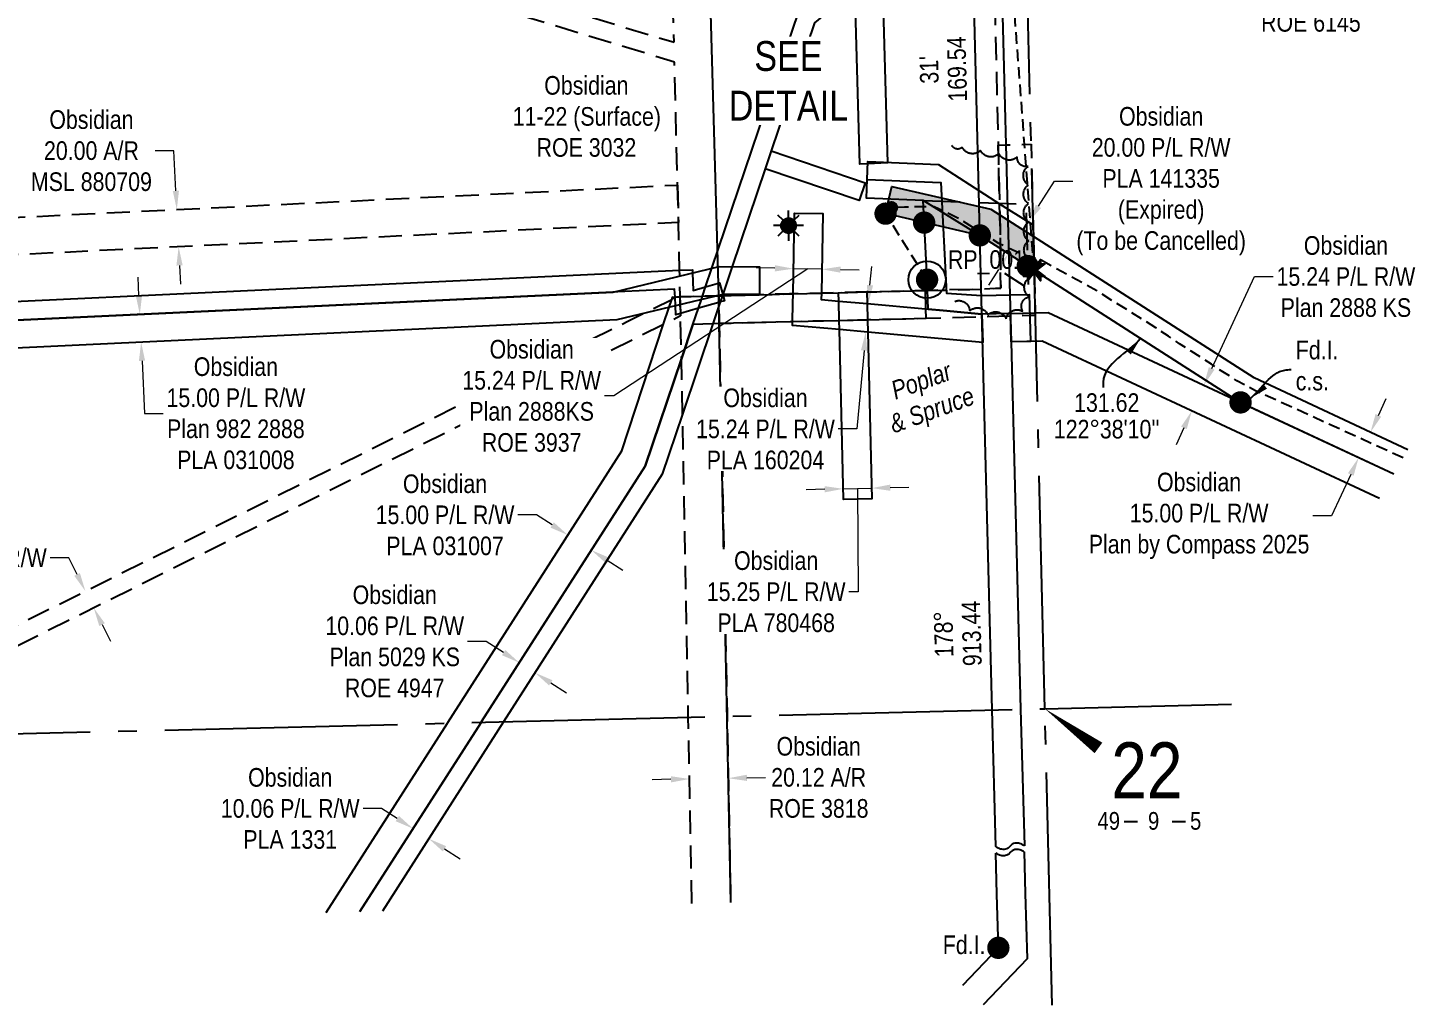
# Model space of a CAD drawing. Extents: x 613814 to 620132, y 5900410 to 5904776.
# Drawn here: x 617387 to 618132, y 5900633 to 5901158 of the extents above; entities that cross this region are included whole.
import ezdxf
from ezdxf.enums import TextEntityAlignment as Align

# ---------------------------------------------------------------- set-up
doc = ezdxf.new("R2010")
doc.units = 0
doc.header["$LTSCALE"] = 5
doc.header["$PDSIZE"] = 0.5
for name, pattern in [('0', [1, 1, 0]), ('foc-ACCESSROAD', [3.75, 2.5, -1.25]), ('foc-MONUMENT-BDYS', [6, 4, -2]), ('foc-QUARTERLINE', [33, 25, -3, 2, -3]), ('foc-TIELINE', [1.875, 1.25, -0.625]), ('UG_PIPE', [1.875, 1.25, -0.625])]:
    doc.linetypes.add(name, pattern=pattern)
doc.layers.get('Defpoints').update_dxf_attribs({"color": 9})
for name, color, linetype in [('10', 1, 'Continuous'), ('35', 37, 'Continuous'), ('9', 3, 'Continuous'), ('AS-PIPE-UG', 44, 'UG_PIPE'), ('AS-POWER', 104, 'foc-POWER'), ('AS-SYMBOL', 7, 'Continuous'), ('C-AR', 13, 'foc-ACCESSROAD'), ('C-RW', 13, 'Continuous'), ('C-WS', 13, 'foc-ACCESSROAD'), ('C-WS-S', 8, 'Continuous'), ('DETAIL-T', 7, 'Continuous'), ('F-RW', 190, 'Continuous'), ('L-BD', 7, 'Continuous'), ('L-MON', 1, 'Continuous'), ('L-MON-PLAN', 7, 'foc-MONUMENT-BDYS'), ('L-MON-T', 1, 'Continuous'), ('L-SECLBL', 7, 'Continuous'), ('L-SECQ', 8, 'foc-QUARTERLINE'), ('L-TIE', 7, 'foc-TIELINE'), ('P-PROPOSED', 10, 'Continuous'), ('P-PROPOSED-H', 21, 'Continuous'), ('T-BUSH', 110, '0'), ('T-BUSH-T', 110, 'Continuous')]:
    doc.layers.add(name, color=color, linetype=linetype)
doc.layers.add('AS-PIPE-AG', color=7, linetype='Continuous', true_color=0x7d00fa)
for name, color, linetype, lineweight in [('C-AR-T', 13, 'Continuous', 9), ('C-FLOWLINE-T', 13, 'Continuous', 9), ('C-RW-T', 13, 'Continuous', 9), ('C-WS-T', 13, 'Continuous', 9)]:
    doc.layers.add(name, color=color, linetype=linetype, lineweight=lineweight)
doc.styles.add('175L', font='ARIALN.TTF', dxfattribs={"height": 20})
doc.styles.add('80', font='ARIALN.TTF', dxfattribs={"height": 10})
doc.styles.add('80CG', font='ARIALN.TTF', dxfattribs={"height": 10})
doc.styles.add('80L', font='ARIALN.TTF', dxfattribs={"height": 10})
doc.styles.add('80LS', font='ARIALNI.TTF', dxfattribs={"height": 10})
doc.styles.add('foc-LtypeFont', font='ARIALN.TTF', dxfattribs={"height": 7.35})
doc.styles.add('SIMPLEX', font='ARIALN.TTF')
doc.linetypes.add('foc-POWER', pattern='A,6,-1,["P",foc-LtypeFont,S=0.2,R=0,X=-0.625,Y=-0.75],-1.24,4', length=12.24)
doc.linetypes.add('foc-POWER-NOLINE', pattern='A,0,-4,["P",foc-LtypeFont,S=0.2,R=0,X=-0.625,Y=-0.75],-8.24', length=12.24)
doc.dimstyles.new('Compass 5 000', dxfattribs={"dimscale": 5, "dimtxt": 9, "dimasz": 2, "dimexe": 0.2, "dimexo": 0.0625, "dimgap": 0.5, "dimtad": 0, "dimtih": 1, "dimtoh": 1, "dimzin": 0, "dimdsep": 46, "dimtxsty": '80CG', "dimcen": 0.1, "dimse1": 1, "dimse2": 1, "dimclrd": 256, "dimclrt": 256, "dimaunit": 1, "dimadec": 4, "dimazin": 0, "dimtfac": 0.06, "dimtofl": 0, "dimtmove": 0, "dimatfit": 1, "dimfxl": 0.2, "dimtolj": 1, "dimtzin": 0, "dimlwd": -1, "dimarcsym": 0})

# ---------------------------------------------------------------- blocks, each defined once
blk = doc.blocks.new('L-SECLBL')
at = {"layer": '9', "color": 7}
for p, q in [((-5.08, -27.83), (-12.29, -27.83)), ((20.7, -27.83), (13.5, -27.83))]:
    blk.add_line(p, q, dxfattribs=at)
at = {"layer": '10', "color": 2, "style": 'SIMPLEX'}
blk.add_attdef('SEC', text='', height=30, dxfattribs=at).set_placement((0, 0), align=Align.MIDDLE)
at = {"layer": '10', "color": 5, "style": '80L'}
blk.add_attdef('TWP', text='', height=9.5, dxfattribs=at).set_placement((-14.43, -27.37), align=Align.MIDDLE_RIGHT)
blk.add_attdef('RGE', text='', height=9.5, dxfattribs=at).set_placement((3.62, -27.37), align=Align.MIDDLE_CENTER)
blk.add_attdef('MER', text='', height=9.5, dxfattribs=at).set_placement((23.17, -27.37), align=Align.MIDDLE_LEFT)
blk = doc.blocks.new('*D38')
at = {"layer": 'C-AR-T', "transparency": 16777216}
for p, q in [((617465.88, 5901092.15), (617455.88, 5901092.15)), ((617466.94, 5901070.6), (617465.88, 5901092.15)), ((617468.89, 5901030.61), (617469.38, 5901020.62))]:
    blk.add_line(p, q, dxfattribs=at)
for points in [[(617468.6, 5901070.68), (617465.27, 5901070.52), (617467.42, 5901060.61)], [(617470.55, 5901030.69), (617467.22, 5901030.53), (617468.4, 5901040.6)]]:
    blk.add_solid(points, dxfattribs=at)
at = {"layer": 'Defpoints', "color": 0, "transparency": 16777216}
for p in [(617424.41, 5901058.51), (617467.42, 5901060.61), (617425.38, 5901038.5)]:
    blk.add_point(p, dxfattribs=at)
at = {"layer": 'C-AR-T', "transparency": 16777216, "insert": (617421.59, 5901092.15), "char_height": 10, "attachment_point": 5, "style": '80CG'}
blk.add_mtext('\\A1;Obsidian\\P20.00 A/R\\PMSL 880709', dxfattribs=at)
blk = doc.blocks.new('*D39')
at = {"layer": 'C-AR-T', "transparency": 16777216}
for p, q in [((617732.68, 5900754.74), (617722.68, 5900754.54)), ((617773.46, 5900755.54), (617783.46, 5900755.74))]:
    blk.add_line(p, q, dxfattribs=at)
for points in [[(617773.43, 5900757.21), (617773.5, 5900753.87), (617763.46, 5900755.34)], [(617732.65, 5900756.4), (617732.71, 5900753.07), (617742.68, 5900754.93)]]:
    blk.add_solid(points, dxfattribs=at)
at = {"layer": 'Defpoints', "color": 0, "transparency": 16777216}
for p in [(617741.38, 5900820.84), (617762.17, 5900821.25), (617763.46, 5900755.34)]:
    blk.add_point(p, dxfattribs=at)
at = {"layer": 'C-AR-T', "transparency": 16777216, "insert": (617812.01, 5900755.74), "char_height": 10, "attachment_point": 5, "style": '80CG'}
blk.add_mtext('\\A1;Obsidian\\P20.12 A/R\\PROE 3818', dxfattribs=at)
blk = doc.blocks.new('*D41')
at = {"layer": 'C-FLOWLINE-T', "transparency": 16777216}
for p, q in [((617409.45, 5900873.65), (617399.45, 5900873.65)), ((617413.91, 5900864.7), (617409.45, 5900873.65)), ((617427.3, 5900837.78), (617431.75, 5900828.83))]:
    blk.add_line(p, q, dxfattribs=at)
for points in [[(617415.4, 5900865.44), (617412.41, 5900863.96), (617418.36, 5900855.75)], [(617428.79, 5900838.52), (617425.81, 5900837.04), (617422.84, 5900846.73)]]:
    blk.add_solid(points, dxfattribs=at)
at = {"layer": 'Defpoints', "color": 0, "transparency": 16777216}
for p in [(617446.75, 5900869.87), (617418.36, 5900855.75), (617451.24, 5900860.86)]:
    blk.add_point(p, dxfattribs=at)
at = {"layer": 'C-FLOWLINE-T', "transparency": 16777216, "insert": (617344.45, 5900873.65), "char_height": 10, "attachment_point": 5, "style": '80CG'}
blk.add_mtext('\\A1;Obsidian\\P10.06 Flow Line R/W\\PROE 3871', dxfattribs=at)
blk = doc.blocks.new('*D45')
at = {"layer": 'C-RW-T', "transparency": 16777216}
for p, q in [((617633.5, 5900828.74), (617623.5, 5900828.74)), ((617642.86, 5900822.75), (617633.5, 5900828.74)), ((617668.17, 5900806.55), (617676.59, 5900801.15))]:
    blk.add_line(p, q, dxfattribs=at)
for points in [[(617643.75, 5900824.16), (617641.96, 5900821.35), (617651.28, 5900817.36)], [(617669.07, 5900807.95), (617667.27, 5900805.14), (617659.75, 5900811.94)]]:
    blk.add_solid(points, dxfattribs=at)
at = {"layer": 'Defpoints', "color": 0, "transparency": 16777216}
for p in [(617686.67, 5900872.64), (617695.14, 5900867.21), (617651.28, 5900817.36)]:
    blk.add_point(p, dxfattribs=at)
at = {"layer": 'C-RW-T', "transparency": 16777216, "insert": (617584.42, 5900828.74), "char_height": 10, "attachment_point": 5, "style": '80CG'}
blk.add_mtext('\\A1;Obsidian\\P10.06 P/L R/W\\PPlan 5029 KS\\PROE 4947', dxfattribs=at)
blk = doc.blocks.new('*D46')
at = {"layer": 'C-RW-T', "transparency": 16777216}
for p, q in [((617577.39, 5900739.06), (617567.39, 5900739.06)), ((617585.81, 5900733.67), (617577.39, 5900739.06)), ((617611.12, 5900717.46), (617619.55, 5900712.07))]:
    blk.add_line(p, q, dxfattribs=at)
for points in [[(617586.71, 5900735.07), (617584.91, 5900732.26), (617594.23, 5900728.28)], [(617612.02, 5900718.86), (617610.23, 5900716.05), (617602.7, 5900722.85)]]:
    blk.add_solid(points, dxfattribs=at)
at = {"layer": 'Defpoints', "color": 0, "transparency": 16777216}
for p in [(617658.06, 5900827.95), (617666.53, 5900822.52), (617594.23, 5900728.28)]:
    blk.add_point(p, dxfattribs=at)
at = {"layer": 'C-RW-T', "transparency": 16777216, "insert": (617528.3, 5900739.06), "char_height": 10, "attachment_point": 5, "style": '80CG'}
blk.add_mtext('\\A1;Obsidian\\P10.06 P/L R/W\\PPLA 1331', dxfattribs=at)
blk = doc.blocks.new('*D47')
at = {"layer": 'C-RW-T', "transparency": 16777216}
for p, q in [((617660.51, 5900896.66), (617650.51, 5900896.66)), ((617668.93, 5900891.26), (617660.51, 5900896.66)), ((617698.39, 5900872.4), (617706.81, 5900867.01))]:
    blk.add_line(p, q, dxfattribs=at)
for points in [[(617669.83, 5900892.67), (617668.03, 5900889.86), (617677.35, 5900885.87)], [(617699.29, 5900873.8), (617697.49, 5900870.99), (617689.97, 5900877.79)]]:
    blk.add_solid(points, dxfattribs=at)
at = {"layer": 'Defpoints', "color": 0, "transparency": 16777216}
for p in [(617694.79, 5900913.11), (617707.41, 5900905.03), (617677.35, 5900885.87)]:
    blk.add_point(p, dxfattribs=at)
at = {"layer": 'C-RW-T', "transparency": 16777216, "insert": (617611.42, 5900896.66), "char_height": 10, "attachment_point": 5, "style": '80CG'}
blk.add_mtext('\\A1;Obsidian\\P15.00 P/L R/W\\PPLA 031007', dxfattribs=at)
blk = doc.blocks.new('*D48')
at = {"layer": 'C-RW-T', "transparency": 16777216}
for p, q in [((617447.1, 5901014.33), (617446.63, 5901024.31)), ((617448.74, 5900979.37), (617450.07, 5900951.18)), ((617450.07, 5900951.18), (617460.07, 5900951.18))]:
    blk.add_line(p, q, dxfattribs=at)
for points in [[(617448.77, 5901014.4), (617445.44, 5901014.25), (617447.57, 5901004.34)], [(617450.41, 5900979.45), (617447.08, 5900979.29), (617448.27, 5900989.36)]]:
    blk.add_solid(points, dxfattribs=at)
at = {"layer": 'Defpoints', "color": 0, "transparency": 16777216}
for p in [(617452.16, 5901004.55), (617448.27, 5900989.36), (617452.86, 5900989.57)]:
    blk.add_point(p, dxfattribs=at)
at = {"layer": 'C-RW-T', "transparency": 16777216, "insert": (617499.15, 5900951.18), "char_height": 10, "attachment_point": 5, "style": '80CG'}
blk.add_mtext('\\A1;Obsidian\\P15.00 P/L R/W\\PPlan 982 2888\\PPLA 031008', dxfattribs=at)
blk = doc.blocks.new('*D49')
at = {"layer": 'C-RW-T', "transparency": 16777216}
for p, q in [((617815.22, 5900910.44), (617805.22, 5900910.2)), ((617825.21, 5900910.68), (617840.47, 5900911.05)), ((617832.84, 5900910.87), (617833.27, 5900855.4)), ((617850.47, 5900911.3), (617860.47, 5900911.54)), ((617833.27, 5900855.4), (617828.27, 5900855.4))]:
    blk.add_line(p, q, dxfattribs=at)
for points in [[(617815.17, 5900912.11), (617815.26, 5900908.78), (617825.21, 5900910.68)], [(617850.43, 5900912.96), (617850.51, 5900909.63), (617840.47, 5900911.05)]]:
    blk.add_solid(points, dxfattribs=at)
at = {"layer": 'Defpoints', "color": 0, "transparency": 16777216}
for p in [(617824.67, 5900933.21), (617839.93, 5900933.58), (617840.47, 5900911.05)]:
    blk.add_point(p, dxfattribs=at)
at = {"layer": 'C-RW-T', "transparency": 16777216, "insert": (617789.19, 5900855.4), "char_height": 10, "attachment_point": 5, "style": '80CG', "bg_fill": 3, "box_fill_scale": 1.1, "bg_fill_color": 256, "bg_fill_true_color": 13158600, "bg_fill_transparency": 0}
blk.add_mtext('\\A1;Obsidian\\P15.25 P/L R/W\\PPLA 780468', dxfattribs=at)
blk = doc.blocks.new('*D50')
at = {"layer": 'C-RW-T', "transparency": 16777216}
for p, q in [((617839.54, 5901019.99), (617840.45, 5901029.94)), ((617836.36, 5900984.9), (617832.54, 5900942.79)), ((617832.54, 5900942.79), (617822.54, 5900942.79))]:
    blk.add_line(p, q, dxfattribs=at)
for points in [[(617837.88, 5901020.14), (617841.2, 5901019.83), (617838.64, 5901010.03)], [(617834.7, 5900985.05), (617838.02, 5900984.75), (617837.26, 5900994.86)]]:
    blk.add_solid(points, dxfattribs=at)
at = {"layer": 'Defpoints', "color": 0, "transparency": 16777216}
for p in [(617863.28, 5901007.79), (617837.26, 5900994.86), (617861.91, 5900992.63)]:
    blk.add_point(p, dxfattribs=at)
at = {"layer": 'C-RW-T', "transparency": 16777216, "insert": (617783.45, 5900942.79), "char_height": 10, "attachment_point": 5, "style": '80CG', "bg_fill": 3, "box_fill_scale": 1.1, "bg_fill_color": 256, "bg_fill_true_color": 13158600, "bg_fill_transparency": 0}
blk.add_mtext('\\A1;Obsidian\\P15.24 P/L R/W\\PPLA 160204', dxfattribs=at)
blk = doc.blocks.new('*D52')
at = {"layer": 'C-RW-T', "transparency": 16777216}
for p, q in [((617806.11, 5901028.69), (617702.01, 5900960.52)), ((617788.49, 5901029.04), (617778.49, 5901029.24)), ((617813.72, 5901028.54), (617798.49, 5901028.84)), ((617823.72, 5901028.34), (617833.72, 5901028.15)), ((617702.01, 5900960.52), (617697.01, 5900960.52))]:
    blk.add_line(p, q, dxfattribs=at)
for points in [[(617788.52, 5901030.7), (617788.46, 5901027.37), (617798.49, 5901028.84)], [(617823.75, 5901030.01), (617823.69, 5901026.68), (617813.72, 5901028.54)]]:
    blk.add_solid(points, dxfattribs=at)
at = {"layer": 'Defpoints', "color": 0, "transparency": 16777216}
for p in [(617798.45, 5901026.64), (617798.49, 5901028.84), (617813.68, 5901026.34)]:
    blk.add_point(p, dxfattribs=at)
at = {"layer": 'C-RW-T', "transparency": 16777216, "insert": (617657.93, 5900960.52), "char_height": 10, "attachment_point": 5, "style": '80CG', "bg_fill": 3, "box_fill_scale": 1.1, "bg_fill_color": 256, "bg_fill_true_color": 13158600, "bg_fill_transparency": 0}
blk.add_mtext('\\A1;Obsidian\\P15.24 P/L R/W\\PPlan 2888KS\\PROE 3937', dxfattribs=at)
blk = doc.blocks.new('GAS')
h = blk.add_hatch(color=255)
h.dxf.hatch_style = 1
edge = h.paths.add_edge_path()
edge.add_arc((0, 0), 0.9, 0, 360)
for p, q in [((0, 0.81), (0, 1.62)), ((-0.81, 0), (-1.62, 0)), ((-0.57, 0.57), (-1.14, 1.14)), ((0.57, 0.57), (1.14, 1.14)), ((1.62, 0), (0.81, 0)), ((-0.57, -0.57), (-1.14, -1.14)), ((0, -0.81), (0, -1.62)), ((1.14, -1.14), (0.57, -0.57))]:
    blk.add_line(p, q)
blk.add_circle((0, 0), 0.8)
blk = doc.blocks.new('fdia')
at = {"color": 255, "const_width": 1}
blk.add_lwpolyline([(-0.5, 0, 1), (0.5, 0, 1)], format="xyb", close=True, dxfattribs=at)
blk = doc.blocks.new('Fdiaa')
blk.add_blockref('fdia', (0, 0))
blk = doc.blocks.new('fdib')
at = {"color": 1, "const_width": 1.6}
blk.add_lwpolyline([(-0.4, 0, 1), (0.4, 0, 1)], format="xyb", close=True, dxfattribs=at)
at = {"color": 1}
blk.add_circle((0, 0), 0.8, dxfattribs=at)
blk = doc.blocks.new('Fdibb')
blk.add_blockref('fdib', (0, 0))
blk = doc.blocks.new('fdicc')
for name in ['Fdibb', 'Fdiaa']:
    blk.add_blockref(name, (0, 0))
blk = doc.blocks.new('FDI')
blk.add_blockref('fdicc', (0, 0))
blk = doc.blocks.new('RISER')
h = blk.add_hatch(color=255)
h.dxf.hatch_style = 1
edge = h.paths.add_edge_path()
edge.add_arc((0, 0), 0.7, 0, 360)
blk.add_hatch(color=13).paths.add_polyline_path([(0.58, -0.15), (-0.58, -0.15, 0.774597)])
at = {"color": 13}
blk.add_line((-0.58, -0.15), (0.58, -0.15), dxfattribs=at)
blk.add_circle((0, 0), 0.6, dxfattribs=at)
blk = doc.blocks.new('*D72')
at = {"layer": 'C-RW-T', "transparency": 16777216}
for p, q in [((618112.47, 5900950.11), (618116.7, 5900959.17)), ((618097.65, 5900918.38), (618087.27, 5900896.15)), ((618087.27, 5900896.15), (618077.27, 5900896.15))]:
    blk.add_line(p, q, dxfattribs=at)
for points in [[(618110.96, 5900950.82), (618113.98, 5900949.41), (618108.24, 5900941.05)], [(618096.14, 5900919.08), (618099.16, 5900917.67), (618101.88, 5900927.44)]]:
    blk.add_solid(points, dxfattribs=at)
at = {"layer": 'Defpoints', "color": 0, "transparency": 16777216}
for p in [(618058.04, 5900964.49), (618051.68, 5900950.88), (618101.88, 5900927.44)]:
    blk.add_point(p, dxfattribs=at)
at = {"layer": 'C-RW-T', "transparency": 16777216, "insert": (618016.23, 5900896.15), "char_height": 10, "attachment_point": 5, "style": '80CG'}
blk.add_mtext('\\A1;Obsidian\\P15.00 P/L R/W\\PPlan by Compass 2025', dxfattribs=at)
blk = doc.blocks.new('*D76')
at = {"layer": 'C-FLOWLINE-T', "transparency": 16777216}
for p, q in [((617996.84, 5901215.04), (617993.24, 5901224.37)), ((618007.65, 5901186.99), (618011.25, 5901177.66)), ((618011.25, 5901177.66), (618021.25, 5901177.66))]:
    blk.add_line(p, q, dxfattribs=at)
for points in [[(617998.39, 5901215.64), (617995.28, 5901214.44), (618000.44, 5901205.71)], [(618009.21, 5901187.59), (618006.1, 5901186.39), (618004.06, 5901196.32)]]:
    blk.add_solid(points, dxfattribs=at)
at = {"layer": 'Defpoints', "color": 0, "transparency": 16777216}
for p in [(618018.48, 5901212.67), (618004.06, 5901196.32), (618022.1, 5901203.27)]:
    blk.add_point(p, dxfattribs=at)
at = {"layer": 'C-FLOWLINE-T', "transparency": 16777216, "insert": (618076.25, 5901177.66), "char_height": 10, "attachment_point": 5, "style": '80CG'}
blk.add_mtext('\\A1;Obsidian\\P10.06 Flow Line R/W\\PROE 6145', dxfattribs=at)
blk = doc.blocks.new('*D77')
at = {"layer": 'C-RW-T', "transparency": 16777216}
for p, q in [((618022.98, 5900975.31), (618045.97, 5901024.57)), ((618045.97, 5901024.57), (618055.97, 5901024.57)), ((618008.07, 5900943.39), (618003.84, 5900934.33))]:
    blk.add_line(p, q, dxfattribs=at)
for points in [[(618021.47, 5900976.02), (618024.49, 5900974.61), (618018.75, 5900966.25)], [(618006.56, 5900944.09), (618009.58, 5900942.68), (618012.3, 5900952.45)]]:
    blk.add_solid(points, dxfattribs=at)
at = {"layer": 'Defpoints', "color": 0, "transparency": 16777216}
for p in [(618006.45, 5900972), (618018.75, 5900966.25), (618000, 5900958.19)]:
    blk.add_point(p, dxfattribs=at)
at = {"layer": 'C-RW-T', "transparency": 16777216, "insert": (618095.06, 5901024.57), "char_height": 10, "attachment_point": 5, "style": '80CG'}
blk.add_mtext('\\A1;Obsidian\\P15.24 P/L R/W\\PPlan 2888 KS', dxfattribs=at)
blk = doc.blocks.new('*D78')
at = {"layer": 'C-RW-T', "transparency": 16777216}
for p, q in [((617929.98, 5901062.32), (617938.53, 5901075.78)), ((617938.53, 5901075.78), (617948.53, 5901075.78)), ((617908.5, 5901028.46), (617903.14, 5901020.01))]:
    blk.add_line(p, q, dxfattribs=at)
for points in [[(617928.58, 5901063.21), (617931.39, 5901061.42), (617924.63, 5901053.87)], [(617907.09, 5901029.35), (617909.91, 5901027.56), (617913.86, 5901036.9)]]:
    blk.add_solid(points, dxfattribs=at)
at = {"layer": 'Defpoints', "color": 0, "transparency": 16777216}
for p in [(617921.82, 5901055.65), (617924.63, 5901053.87), (617911.05, 5901038.68)]:
    blk.add_point(p, dxfattribs=at)
at = {"layer": 'C-RW-T', "transparency": 16777216, "insert": (617995.86, 5901075.78), "char_height": 10, "attachment_point": 5, "style": '80CG'}
blk.add_mtext('\\A1;Obsidian\\P20.00 P/L R/W\\PPLA 141335\\P(Expired)\\P(To be Cancelled)', dxfattribs=at)
blk = doc.blocks.new('TEMP')
h = blk.add_hatch(color=255)
h.dxf.hatch_style = 1
h.paths.add_polyline_path([(0, 0.25), (-0.67, 1.15), (-0.67, 0.67), (-1.15, 0.67), (-0.25, 0), (-1.15, -0.67), (-0.67, -0.67), (-0.67, -1.15), (0, -0.25), (0.67, -1.15), (0.67, -0.67), (1.15, -0.67), (0.25, 0), (1.15, 0.67), (0.67, 0.67), (0.67, 1.15)])
h.paths.add_polyline_path([(0.57, 0.85), (0.57, 0.57), (0.85, 0.57), (0.08, 0), (0.85, -0.57), (0.57, -0.57), (0.57, -0.85), (0, -0.08), (-0.57, -0.85), (-0.57, -0.57), (-0.85, -0.57), (-0.08, 0), (-0.85, 0.57), (-0.57, 0.57), (-0.57, 0.85), (0, 0.08)], flags=16)
h = blk.add_hatch(color=1)
h.dxf.hatch_style = 1
h.paths.add_polyline_path([(0, 0.08), (-0.57, 0.85), (-0.57, 0.57), (-0.85, 0.57), (-0.08, 0), (-0.85, -0.57), (-0.57, -0.57), (-0.57, -0.85), (0, -0.08), (0.57, -0.85), (0.57, -0.57), (0.85, -0.57), (0.08, 0), (0.85, 0.57), (0.57, 0.57), (0.57, 0.85)])
at = {"color": 1}
for p, q in [((-0.08, 0), (0.08, 0)), ((0, 0.08), (0, -0.08))]:
    blk.add_line(p, q, dxfattribs=at)
at = {"color": 255, "flags": 128}
blk.add_lwpolyline([(-0.25, 0), (-1.15, 0.67), (-0.67, 0.67), (-0.67, 1.15), (0, 0.25), (0.67, 1.15), (0.67, 0.67), (1.15, 0.67), (0.25, 0), (1.15, -0.67), (0.67, -0.67), (0.67, -1.15), (0, -0.25), (-0.67, -1.15), (-0.67, -0.67), (-1.15, -0.67)], close=True, dxfattribs=at)
at = {"color": 1, "flags": 128}
blk.add_lwpolyline([(-0.08, 0), (-0.85, 0.57), (-0.57, 0.57), (-0.57, 0.85), (0, 0.08), (0.57, 0.85), (0.57, 0.57), (0.85, 0.57), (0.08, 0), (0.85, -0.57), (0.57, -0.57), (0.57, -0.85), (0, -0.08), (-0.57, -0.85), (-0.57, -0.57), (-0.85, -0.57)], close=True, dxfattribs=at)

msp = doc.modelspace()

# ---------------------------------------------------------------- hatches: boundary and pattern name
at = {"layer": 'P-PROPOSED-H'}
h = msp.add_hatch(color=256, dxfattribs=at)
h.dxf.hatch_style = 1
h.paths.add_polyline_path([(617927.692, 5901028.018), (617898.511, 5901046.706), (617847.908, 5901058.381), (617851.279, 5901072.992), (617904.412, 5901060.733), (617927.252, 5901046.106)])

# ---------------------------------------------------------------- linework, layer by layer
at = {"layer": '35', "color": 3}
msp.add_circle((617870.197, 5901022.924), 9.996, dxfattribs=at)
at = {"layer": 'AS-PIPE-AG', "flags": 128}
msp.add_lwpolyline([(617851.06, 5901061.635), (617850.799, 5901061.698)], dxfattribs=at)
at = {"layer": 'AS-PIPE-UG', "flags": 128}
msp.add_lwpolyline([(618125.702, 5900927.225), (618119.296, 5900930.227), (618051.229, 5900961.195), (618046.55, 5900963.298), (618042.048, 5900965.76), (618036.437, 5900968.705), (618032.512, 5900971.321), (618026.921, 5900974.822), (618022.866, 5900977.568), (618011.902, 5900984.554), (618005.766, 5900988.567), (617999.742, 5900992.674), (617992.968, 5900997.112), (617961.242, 5901017.005), (617930.899, 5901033.581), (617929.355, 5901034.053), (617923.29, 5901035.871), (617919.956, 5901037.108), (617915.872, 5901038.909), (617912.703, 5901040.35), (617908.689, 5901042.436), (617905.451, 5901044.434), (617902.246, 5901045.984), (617894.613, 5901051.046), (617888.441, 5901055.003), (617880.279, 5901059.163), (617876.695, 5901060.826), (617873.973, 5901061.978), (617872.43, 5901062.236), (617870.099, 5901062.108), (617864.282, 5901062.039), (617858.056, 5901061.801), (617851.06, 5901061.635)], dxfattribs=at)
at = {"layer": 'AS-POWER', "flags": 128}
msp.add_lwpolyline([(617758.375, 5901014.305), (617754.102, 5901165.834)], dxfattribs=at)
at = {"layer": 'AS-POWER', "linetype": 'foc-POWER-NOLINE', "flags": 128}
msp.add_lwpolyline([(617764.777, 5900688.57), (617758.67, 5900999.316), (617758.375, 5901014.308)], dxfattribs=at)
at = {"layer": 'C-AR', "flags": 128}
msp.add_lwpolyline([(617927.691, 5901028.03), (617927.987, 5901015.899), (617928.25, 5901005.082), (617928.281, 5901003.802), (617925.375, 5901003.714), (617915.425, 5901003.412), (617900.326, 5901002.953), (617878.848, 5901002.301), (617869.463, 5901002.016), (617838.285, 5901001.312), (617823.027, 5901000.936), (617797.93, 5901000.327), (617796.639, 5901000.298), (617758.67, 5900999.336), (617758.481, 5901008.895), (617758.445, 5901010.76), (617758.375, 5901014.308), (617760.321, 5901014.348), (617760.734, 5901014.358), (617764.988, 5901014.474), (617780.076, 5901014.878), (617796.266, 5901015.281), (617798.223, 5901015.32), (617813.469, 5901015.727), (617822.661, 5901015.958), (617837.923, 5901016.331), (617869.119, 5901017.095), (617870.502, 5901017.13), (617878.628, 5901017.337), (617880.07, 5901017.373), (617899.834, 5901017.86), (617909.755, 5901018.297), (617909.541, 5901027.692), (617909.697, 5901039.556), (617909.12, 5901063.549), (617908.679, 5901081.534), (617908.347, 5901095.216), (617913.062, 5901095.323), (617926.047, 5901095.619), (617927.101, 5901052.302), (617927.691, 5901028.03)], close=True, dxfattribs=at)
at = {"layer": 'C-RW'}
for points in [[(617838.421, 5901085.146), (617834.017, 5901085.02), (617831.7, 5901167.716), (617831.403, 5901178.304), (617831.043, 5901190.891), (617830.834, 5901198.202), (617830.179, 5901221.7), (617829.749, 5901237.035), (617819.744, 5901594.41), (617834.747, 5901594.774), (617844.804, 5901235.662), (617845.234, 5901220.327), (617845.725, 5901202.79), (617845.837, 5901198.795), (617846.079, 5901190.154), (617846.697, 5901168.08), (617849.005, 5901085.669), (617838.421, 5901085.146)], [(617927.101, 5901052.302), (617927.691, 5901028.03), (617898.511, 5901046.706), (617868.027, 5901065.521), (617837.735, 5901066.657), (617838.109, 5901076.646), (617838.45, 5901086.31), (617876.275, 5901084.798), (617898.489, 5901070.518), (617909.147, 5901063.673), (617913.992, 5901060.62), (617927.101, 5901052.302)], [(617899.397, 5901014.475), (617915.132, 5901014.775), (617925.087, 5901015.022), (617925.731, 5900989.767), (617915.293, 5900989.497), (617914.899, 5901004.73), (617899.656, 5901004.479), (617878.789, 5901006.385), (617870.726, 5901007.117), (617870.197, 5901022.924), (617868.027, 5901065.521), (617837.735, 5901066.657), (617838.109, 5901076.646), (617877.545, 5901075.168), (617880.579, 5901015.612), (617899.397, 5901014.475)], [(617899.656, 5901004.479), (617900.052, 5900989.164), (617838.445, 5900994.754), (617823.141, 5900996.143), (617797.904, 5900998.432), (617797.929, 5901000.313), (617798.123, 5901010.238), (617798.223, 5901015.32), (617799.078, 5901058.7), (617814.311, 5901058.4), (617813.469, 5901015.72), (617813.418, 5901012.321), (617822.77, 5901011.471), (617838.074, 5901010.08), (617869.344, 5901007.239), (617870.726, 5901007.112), (617878.789, 5901006.378), (617899.656, 5901004.479)], [(617899.656, 5901004.479), (617900.052, 5900989.164), (617838.445, 5900994.754), (617823.141, 5900996.143), (617797.911, 5900998.431), (617797.933, 5901000.309), (617798.123, 5901010.238), (617798.223, 5901015.32), (617813.472, 5901015.724), (617813.426, 5901012.32), (617822.77, 5901011.472), (617838.074, 5901010.08), (617869.344, 5901007.239), (617870.726, 5901007.112), (617878.789, 5901006.378), (617899.656, 5901004.479)], [(617838.445, 5900994.755), (617840.614, 5900905.256), (617825.353, 5900904.886), (617823.141, 5900996.143), (617823.026, 5901000.93), (617822.77, 5901011.474), (617822.661, 5901015.951), (617837.923, 5901016.327), (617838.074, 5901010.085), (617838.286, 5901001.316), (617838.445, 5900994.755)]]:
    msp.add_lwpolyline(points, close=True, dxfattribs=at)
for points in [[(617565.726, 5900683.749), (617630.749, 5900785.3), (617631.05, 5900785.772), (617718.829, 5900922.859), (617738.297, 5900980.535), (617744.517, 5900998.962), (617747.427, 5901007.585), (617749.018, 5901012.295), (617749.619, 5901014.076), (617751.318, 5901019.109), (617754.685, 5901029.085), (617801.32, 5901166.936), (617821.147, 5901182.947), (617830.985, 5901190.889), (617840.326, 5901198.431), (617865.198, 5901218.514), (617882.228, 5901232.265), (617894.024, 5901241.791), (617908.954, 5901253.845), (617922.509, 5901264.774), (618026.519, 5901348.784)], [(618027.197, 5901336.409), (617922.818, 5901252.102), (617909.281, 5901241.188), (617879.583, 5901217.208), (617856.825, 5901198.832), (617817.875, 5901167.381), (617809.769, 5901160.836), (617786.54, 5901092.018), (617783.325, 5901082.492), (617765.608, 5901030.004), (617760.556, 5901015.041), (617760.322, 5901014.345), (617759.184, 5901010.973), (617758.481, 5901008.895), (617755.22, 5900999.23), (617738.872, 5900950.798), (617727.961, 5900918.475), (617642.882, 5900785.594), (617577.857, 5900684.043)], [(618027.197, 5901336.409), (617922.818, 5901252.102), (617909.281, 5901241.188), (617879.583, 5901217.208), (617856.825, 5901198.832), (617817.875, 5901167.381), (617809.769, 5901160.836), (617786.54, 5901092.018), (617836.945, 5901075.004), (617833.73, 5901065.477), (617783.325, 5901082.492), (617765.608, 5901030.004), (617760.556, 5901015.041), (617760.322, 5901014.345), (617759.184, 5901010.973), (617758.481, 5901008.895), (617755.22, 5900999.23), (617738.872, 5900950.798), (617727.961, 5900918.475), (617642.882, 5900785.594), (617577.857, 5900684.043)], [(617565.726, 5900683.749), (617630.749, 5900785.3), (617631.05, 5900785.772), (617718.829, 5900922.859), (617738.297, 5900980.535), (617744.517, 5900998.962), (617747.427, 5901007.585), (617749.018, 5901012.295), (617749.619, 5901014.076), (617751.318, 5901019.109), (617754.685, 5901029.085), (617801.32, 5901166.936)], [(618128.29, 5900931.685), (618045.726, 5900970.233), (617927.251, 5901046.119), (617927.691, 5901028.03), (618038.479, 5900957.068), (618120.735, 5900918.663)], [(617547.654, 5900683.311), (617612.68, 5900784.862), (617612.967, 5900785.318), (617706.257, 5900931.012), (617728.602, 5900998.742), (617731.695, 5901008.12), (617733.093, 5901012.357), (617733.318, 5901013.039), (617733.528, 5901013.675), (617734.875, 5901013.556), (617735.859, 5901013.734), (617737.654, 5901013.779), (617749.619, 5901014.082), (617757.119, 5901014.276), (617758.375, 5901014.314), (617760.321, 5901014.353), (617760.734, 5901014.365), (617764.988, 5901014.48), (617780.076, 5901014.878), (617796.266, 5901015.281), (617798.223, 5901015.312), (617813.468, 5901015.716), (617822.661, 5901015.958), (617837.923, 5901016.33), (617869.119, 5901017.095), (617869.344, 5901007.242), (617869.463, 5901002.016), (617838.287, 5901001.283), (617823.026, 5901000.912), (617797.927, 5901000.3), (617796.64, 5901000.28), (617758.67, 5900999.336), (617755.219, 5900999.245), (617744.517, 5900998.962), (617738.297, 5900980.535), (617718.829, 5900922.859), (617631.049, 5900785.773), (617630.749, 5900785.3), (617565.725, 5900683.749)], [(618113.049, 5900905.414), (617932.023, 5900989.929), (617915.293, 5900989.497), (617914.899, 5901004.73), (617935.217, 5901005.251), (618120.724, 5900918.644)]]:
    msp.add_lwpolyline(points, dxfattribs=at)
at = {"layer": 'C-RW', "flags": 128}
msp.add_lwpolyline([(617125.795, 5900989.219), (617701.705, 5901016.276), (617758.662, 5901030.046), (617780.259, 5901029.906), (617780.195, 5901014.912), (617760.556, 5901015.041), (617703.629, 5901001.356), (617126.158, 5900974.226)], close=True, dxfattribs=at)
at = {"layer": 'C-WS', "flags": 128}
for points in [[(617754.102, 5901165.834), (617801.319, 5901166.947), (617817.875, 5901167.381), (617895.898, 5901169.274), (617906.544, 5901169.532), (617906.804, 5901158.846), (617908.31, 5901096.738), (617908.679, 5901081.534), (617909.116, 5901063.531), (617909.696, 5901039.617), (617909.541, 5901027.692), (617909.755, 5901018.297), (617899.811, 5901017.859), (617880.07, 5901017.373), (617878.628, 5901017.336), (617870.502, 5901017.137), (617869.119, 5901017.1), (617837.923, 5901016.33), (617822.661, 5901015.958), (617813.468, 5901015.716), (617798.223, 5901015.312), (617796.266, 5901015.281), (617780.076, 5901014.878), (617764.988, 5901014.473), (617760.734, 5901014.357), (617760.322, 5901014.346), (617758.375, 5901014.305), (617757.12, 5901014.263), (617749.619, 5901014.077), (617737.654, 5901013.779), (617737.636, 5901014.617), (617737.399, 5901024.915), (617737.329, 5901027.957), (617736.739, 5901053.621), (617736.252, 5901073.741), (617734.598, 5901139.76), (617117.619, 5901326.961), (617117.362, 5901337.558), (617734.34, 5901150.358), (617733.977, 5901165.345), (617729.105, 5901339.041), (617728.92, 5901349.209), (617727.172, 5901445.712), (617723.621, 5901592.078), (617743.746, 5901592.565), (617747.298, 5901446.2), (617749.639, 5901349.742), (617749.882, 5901339.749), (617753.362, 5901196.322), (617754.102, 5901165.834)], [(617736.252, 5901073.741), (617736.739, 5901053.621), (617325.433, 5901033.642), (617326.666, 5901008.663), (617206.769, 5901002.785), (617202.335, 5901092.706), (617322.229, 5901098.584), (617324.447, 5901053.624), (617736.252, 5901073.741)], [(617927.691, 5901028.03), (617927.987, 5901015.899), (617909.541, 5901027.692), (617909.697, 5901039.556), (617927.691, 5901028.03)], [(617203.387, 5900737.532), (617132.741, 5900702.381), (617132.472, 5900713.49), (617200.34, 5900747.26), (617214.165, 5900754.139), (617258.689, 5900776.296), (617709.61, 5901000.669), (617717.901, 5901004.796), (617733.093, 5901012.357), (617734.877, 5901013.479), (617735.859, 5901013.733), (617737.636, 5901014.617), (617737.654, 5901013.778), (617737.735, 5901009.576), (617737.828, 5901004.818), (617737.854, 5901003.482), (617728.602, 5900998.742), (617727.965, 5900998.562), (617282.441, 5900776.869), (617217.212, 5900744.411), (617203.387, 5900737.532)]]:
    msp.add_lwpolyline(points, close=True, dxfattribs=at)
at = {"layer": 'C-WS', "linetype": 'Continuous', "flags": 128}
msp.add_lwpolyline([(617744.273, 5901026.575), (617744.71, 5901017.206), (617751.318, 5901019.109), (617758.673, 5901021.228), (617760.556, 5901015.041), (617760.734, 5901014.355), (617761.442, 5901011.623), (617759.184, 5901010.973), (617758.445, 5901010.76), (617747.427, 5901007.585), (617737.828, 5901004.818), (617735.315, 5901004.095), (617735.088, 5901008.938), (617734.877, 5901013.479), (617734.674, 5901017.825), (617704.136, 5901016.39), (617701.496, 5901016.266), (617125.795, 5900989.219), (617125.553, 5900999.215), (617206.769, 5901002.785), (617326.666, 5901008.663), (617737.329, 5901027.957), (617744.193, 5901028.28), (617744.273, 5901026.575)], close=True, dxfattribs=at)
at = {"layer": 'C-WS', "flags": 128}
msp.add_lwpolyline([(617743.946, 5900688.065), (617742.016, 5900787.998), (617738.872, 5900950.798), (617738.297, 5900980.535), (617737.854, 5901003.482), (617737.828, 5901004.818), (617737.735, 5901009.576), (617737.654, 5901013.778), (617749.619, 5901014.076), (617757.12, 5901014.262), (617758.375, 5901014.311), (617758.445, 5901010.76), (617758.481, 5901008.895), (617758.67, 5900999.316), (617762.813, 5900788.503), (617764.777, 5900688.57)], dxfattribs=at)
at = {"layer": 'F-RW'}
for points in [[(617908.79, 5901240.791), (617913.443, 5901060.966), (617914.639, 5901014.765), (617915.293, 5900989.497), (617920.396, 5900792.331), (617922.457, 5900719.027)], [(617907.053, 5900718.628), (617905.155, 5900791.962), (617898.511, 5901046.706), (617897.937, 5901070.872), (617895.391, 5901169.262)], [(617889.343, 5900644.17), (617908.46, 5900664.302), (617907.714, 5900693.109), (617907.142, 5900715.197)]]:
    msp.add_lwpolyline(points, dxfattribs=at)
for points in [[(617922.457, 5900719.027, 0.0981962), (617919.812, 5900720.342, 0.1150249), (617917.283, 5900720.434, 0.1891018), (617914.755, 5900718.827, -0.1891018), (617912.228, 5900717.221, -0.1150249), (617909.699, 5900717.313, -0.0981962), (617907.053, 5900718.628)], [(617922.368, 5900715.735, 0.0904861), (617919.907, 5900716.912, 0.1150249), (617917.377, 5900717.004, 0.1891018), (617914.848, 5900715.396, -0.1891018), (617912.319, 5900713.789, -0.1150249), (617909.789, 5900713.881, -0.0981962), (617907.142, 5900715.197)]]:
    msp.add_lwpolyline(points, format="xyb", dxfattribs=at)
at = {"layer": 'F-RW', "flags": 128}
msp.add_lwpolyline([(617922.368, 5900715.735), (617922.943, 5900693.503), (617923.852, 5900658.388), (617900.391, 5900633.68)], dxfattribs=at)
at = {"layer": 'L-MON-PLAN', "flags": 128}
msp.add_lwpolyline([(617868.027, 5901065.521), (617898.111, 5901064.393), (617923.349, 5901063.413), (617924.487, 5901020.306)], dxfattribs=at)
at = {"layer": 'L-SECLBL', "flags": 128}
msp.add_lwpolyline([(617933.419, 5900792.646, 0, 6.997, 0), (617962.204, 5900771.599, 0, 0, 0)], format="xyseb", dxfattribs=at)
at = {"layer": 'L-SECQ', "lineweight": -2}
for p, q in [((617933.419, 5900792.646), (617913.853, 5901596.694)), ((617937.293, 5900633.475), (617933.419, 5900792.646))]:
    msp.add_line(p, q, dxfattribs=at)
at = {"layer": 'L-SECQ'}
for p, q in [((617933.419, 5900792.646), (618033.619, 5900795.073)), ((617131.024, 5900773.212), (617933.419, 5900792.646))]:
    msp.add_line(p, q, dxfattribs=at)
at = {"layer": 'L-TIE', "flags": 128}
for points in [[(617927.692, 5901028.018), (617884.318, 5901596.655)], [(617870.197, 5901022.924), (617847.908, 5901058.381)]]:
    msp.add_lwpolyline(points, dxfattribs=at)
at = {"layer": 'P-PROPOSED', "flags": 128}
msp.add_lwpolyline([(617927.692, 5901028.018), (617927.692, 5901028.018), (617898.511, 5901046.706), (617847.908, 5901058.381), (617851.279, 5901072.992), (617904.412, 5901060.733), (617927.252, 5901046.106)], close=True, dxfattribs=at)
at = {"layer": 'T-BUSH', "flags": 128}
msp.add_lwpolyline([(617885.038, 5901011.252, -0.5205671), (617893.073, 5901006.209, -0.5205671), (617902.835, 5901004.059, -0.5205671), (617912.598, 5901001.91, -0.5205671), (617921.585, 5901005.963, -0.5205671), (617925.038, 5901013.797, -0.5205671), (617924.952, 5901023.793, -0.5205671), (617924.865, 5901033.789, -0.5205671), (617924.779, 5901043.785, -0.5205671), (617924.692, 5901053.781, -0.5205671), (617924.605, 5901063.777, -0.5205671), (617924.519, 5901073.773, -0.5205671), (617924.432, 5901083.769, -0.5205671), (617918.628, 5901088.915, -0.5205671), (617908.78, 5901090.629, -0.5205671), (617898.932, 5901092.344, -0.5205671), (617889.084, 5901094.059, -0.5205671), (617883.547, 5901095.022, -0.5205671)], format="xyb", dxfattribs=at)

# ---------------------------------------------------------------- block references
at = {"layer": 'AS-SYMBOL', "xscale": 5.000000000000036, "yscale": 5.000000000000036, "zscale": 5.000000000000036}
msp.add_blockref('RISER', (617851.061, 5901061.667), dxfattribs=at)
at = {"layer": 'C-WS-S', "color": 3, "xscale": 4.9981958, "yscale": 4.9981958, "zscale": 4.99812500000002}
msp.add_blockref('GAS', (617795.841, 5901051.951), dxfattribs=at)
at = {"layer": 'L-MON', "xscale": 4.9981958, "yscale": 4.9981958, "zscale": 4.9981958}
for name, p in [('FDI', (617847.908, 5901058.381)), ('FDI', (617868.633, 5901053.577)), ('FDI', (617898.511, 5901046.706)), ('FDI', (617924.212, 5901030.239)), ('TEMP', (617927.692, 5901028.018)), ('FDI', (618038.479, 5900957.068)), ('FDI', (617908.46, 5900664.302))]:
    msp.add_blockref(name, p, dxfattribs=at)
at = {"layer": 'L-SECLBL', "color": 3, "xscale": 0.9996250000000045, "yscale": 0.9996250000000045, "zscale": 0.9996250000000045}
msp.add_blockref('L-SECLBL', (617988.202, 5900759.799), dxfattribs=at).add_auto_attribs({'SEC': '22', 'TWP': '49', 'RGE': '9', 'MER': '5'})

# ---------------------------------------------------------------- texts
at = {"layer": '35', "color": 3, "style": '80'}
msp.add_attdef('RP_001', (617881.404, 5901028.759), 'RP', height=9.9964, dxfattribs=at)
at = {"layer": 'C-WS-T', "insert": (617647.108, 5901132.245), "char_height": 9.99625, "attachment_point": 1, "style": '175L'}
msp.add_mtext_dynamic_manual_height_columns('\\pi17.5741;Obsidian\\P\\pi0.66367;11-22 (Surface)\\P\\pi13.48969;ROE 3032', width=78.96533, gutter_width=99.963, heights=[0], dxfattribs=at)
at = {"layer": 'L-BD', "style": '80L'}
for s, rotation, p in [('169.54', 91.4991, (617886.251, 5901135.986)), ("31'", 91.4991, (617871.261, 5901135.594)), ('913.44', 91.4821, (617894.086, 5900833.026)), ('178°', 91.4821, (617879.097, 5900832.638))]:
    msp.add_text(s, height=9.9964, rotation=rotation, dxfattribs=at).set_placement(p, align=Align.MIDDLE)
at = {"layer": 'L-BD', "insert": (617937.594, 5900961.963), "char_height": 9.99639, "width": 56.28705, "attachment_point": 1, "line_spacing_factor": 0.855, "style": '80L'}
msp.add_mtext("\\pi11.54651;131.62 \\P\\pi0.66368;122°38'10''", dxfattribs=at)
at = {"layer": 'L-MON-T', "attachment_point": 1, "style": '175L'}
for s, insert, char_height in [('Fd.I.\\Pc.s.', (618068.111, 5900990.186), 9.9963), ('\\pi0.5307;Fd.I.', (617878.084, 5900670.925), 9.99625)]:
    msp.add_mtext_dynamic_manual_height_columns(s, width=22.0358, gutter_width=99.963, heights=[0], dxfattribs=dict(at, insert=insert, char_height=char_height))

# ---------------------------------------------------------------- dimensions: what is measured, and where the dimension line sits
at = {"layer": 'C-AR-T'}
for base, p1, p2, angle, text, picture, middle in [((617467.423, 5901060.609), (617425.383, 5901038.497), (617424.405, 5901058.508), 92.796698, 'Obsidian\\P20.00 A/R\\PMSL 880709', '*D38', (617421.585, 5901092.154)), ((617763.465, 5900755.343), (617741.381, 5900820.841), (617762.169, 5900821.25), 1.125958, 'Obsidian\\P20.12 A/R\\PROE 3818', '*D39', (617812.008, 5900755.736))]:
    dim = msp.add_linear_dim(base=base, p1=p1, p2=p2, angle=angle, text=text, dimstyle='Compass 5 000', dxfattribs=at)
    dim.commit()
    dim.dimension.update_dxf_attribs({"geometry": picture, "text_midpoint": middle, "dimtype": 161})
at = {"layer": 'C-FLOWLINE-T'}
for base, p1, p2, angle, text, picture, middle in [((618004.055, 5901196.32), (618018.481, 5901212.667), (618022.101, 5901203.275), 291.077509, 'Obsidian\\P10.06 Flow Line R/W\\PROE 6145', '*D76', (618076.248, 5901177.658)), ((617418.36, 5900855.746), (617451.236, 5900860.862), (617446.752, 5900869.874), 116.454462, 'Obsidian\\P10.06 Flow Line R/W\\PROE 3871', '*D41', (617344.451, 5900873.652))]:
    dim = msp.add_linear_dim(base=base, p1=p1, p2=p2, angle=angle, text=text, dimstyle='Compass 5 000', dxfattribs=at)
    dim.commit()
    dim.dimension.update_dxf_attribs({"geometry": picture, "text_midpoint": middle, "dimtype": 161})
at = {"layer": 'C-RW-T'}
for base, p1, p2, angle, text, picture, middle in [((617924.627, 5901053.872), (617911.055, 5901038.678), (617921.824, 5901055.65), 57.602669, 'Obsidian\\P20.00 P/L R/W\\PPLA 141335\\P(Expired)\\P(To be Cancelled)', '*D78', (617995.86, 5901075.777)), ((618018.748, 5900966.253), (618000.003, 5900958.192), (618006.448, 5900971.996), 64.973667, 'Obsidian\\P15.24 P/L R/W\\PPlan 2888 KS', '*D77', (618095.06, 5901024.569)), ((617448.275, 5900989.359), (617452.155, 5901004.552), (617452.859, 5900989.575), 272.689811, 'Obsidian\\P15.00 P/L R/W\\PPlan 982 2888\\PPLA 031008', '*D48', (617499.154, 5900951.183)), ((618101.882, 5900927.441), (618058.036, 5900964.485), (618051.683, 5900950.877), 244.973667, 'Obsidian\\P15.00 P/L R/W\\PPlan by Compass 2025', '*D72', (618016.227, 5900896.152)), ((617677.352, 5900885.87), (617707.411, 5900905.027), (617694.792, 5900913.107), 147.368057, 'Obsidian\\P15.00 P/L R/W\\PPLA 031007', '*D47', (617611.423, 5900896.655)), ((617651.277, 5900817.361), (617695.139, 5900867.213), (617686.67, 5900872.636), 147.368027, 'Obsidian\\P10.06 P/L R/W\\PPlan 5029 KS\\PROE 4947', '*D45', (617584.415, 5900828.743)), ((617594.232, 5900728.275), (617666.527, 5900822.525), (617658.056, 5900827.949), 147.367606, 'Obsidian\\P10.06 P/L R/W\\PPLA 1331', '*D46', (617528.303, 5900739.06))]:
    dim = msp.add_linear_dim(base=base, p1=p1, p2=p2, angle=angle, text=text, dimstyle='Compass 5 000', dxfattribs=at)
    dim.commit()
    dim.dimension.update_dxf_attribs({"geometry": picture, "text_midpoint": middle, "dimtype": 161})

# ---------------------------------------------------------------- leaders
at = {"layer": 'L-BD', "path_type": 1}
msp.add_leader([(617984.838, 5900991.427), (617964.694, 5900968.002), (617964.685, 5900965.058)], dimstyle='Compass 5 000', override={"dimgap": 0.5, "dimtad": 0}, dxfattribs=at)
at = {"layer": 'L-MON-T', "path_type": 1}
msp.add_leader([(618043.93, 5900959.374), (618062.196, 5900974.395), (618065.667, 5900974.704)], dimstyle='Compass 5 000', override={"dimgap": 0.5, "dimtad": 0}, dxfattribs=at)

# ---------------------------------------------------------------- next in the draw order: texts
at = {"layer": 'DETAIL-T', "color": 3, "insert": (617795.776, 5901129.678), "char_height": 15.9942, "width": 63.61316, "attachment_point": 5, "style": '80CG', "bg_fill": 3, "box_fill_scale": 1.15, "bg_fill_color": 256, "bg_fill_true_color": 256, "bg_fill_transparency": 0}
msp.add_mtext('SEE\\PDETAIL', dxfattribs=at)

# ---------------------------------------------------------------- next in the draw order: dimensions: what is measured, and where the dimension line sits
at = {"layer": 'C-RW-T'}
dim = msp.add_linear_dim(base=(617840.474, 5900911.054), p1=(617824.667, 5900933.209), p2=(617839.928, 5900933.579), angle=1.388224, text='Obsidian\\P15.25 P/L R/W\\PPLA 780468', dimstyle='Compass 5 000', override={"dimtmove": 1, "dimtfill": 1}, dxfattribs=at)
dim.commit()
dim.dimension.update_dxf_attribs({"geometry": '*D49', "text_midpoint": (617825.772, 5900855.401), "dimtype": 161})

# ---------------------------------------------------------------- next in the draw order: dimensions: what is measured, and where the dimension line sits
dim = msp.add_linear_dim(base=(617837.263, 5900994.861), p1=(617863.282, 5901007.79), p2=(617861.906, 5900992.625), angle=264.814864, text='Obsidian\\P15.24 P/L R/W\\PPLA 160204', dimstyle='Compass 5 000', override={"dimtfill": 1}, dxfattribs=at)
dim.commit()
dim.dimension.update_dxf_attribs({"geometry": '*D50', "text_midpoint": (617783.452, 5900942.793), "dimtype": 161})

# ---------------------------------------------------------------- next in the draw order: block references
at = {"layer": 'L-MON', "xscale": 4.9981958, "yscale": 4.9981958, "zscale": 4.9981958}
msp.add_blockref('FDI', (617870.197, 5901022.924), dxfattribs=at)

# ---------------------------------------------------------------- next in the draw order: texts
at = {"layer": 'T-BUSH-T', "insert": (617865.341, 5900973.478), "char_height": 9.9964, "width": 46.91799, "attachment_point": 2, "rotation": 20, "style": '80LS'}
msp.add_mtext('Poplar\\P& Spruce', dxfattribs=at)

# ---------------------------------------------------------------- next in the draw order: dimensions: what is measured, and where the dimension line sits
at = {"layer": 'C-RW-T'}
dim = msp.add_linear_dim(base=(617798.49, 5901028.841), p1=(617813.678, 5901026.337), p2=(617798.446, 5901026.637), angle=178.870415, text='Obsidian\\P15.24 P/L R/W\\PPlan 2888KS\\PROE 3937', dimstyle='Compass 5 000', override={"dimtmove": 1, "dimtfill": 1}, dxfattribs=at)
dim.commit()
dim.dimension.update_dxf_attribs({"geometry": '*D52', "text_midpoint": (617694.513, 5900960.523), "dimtype": 161})

doc.saveas('drawing.dxf')
